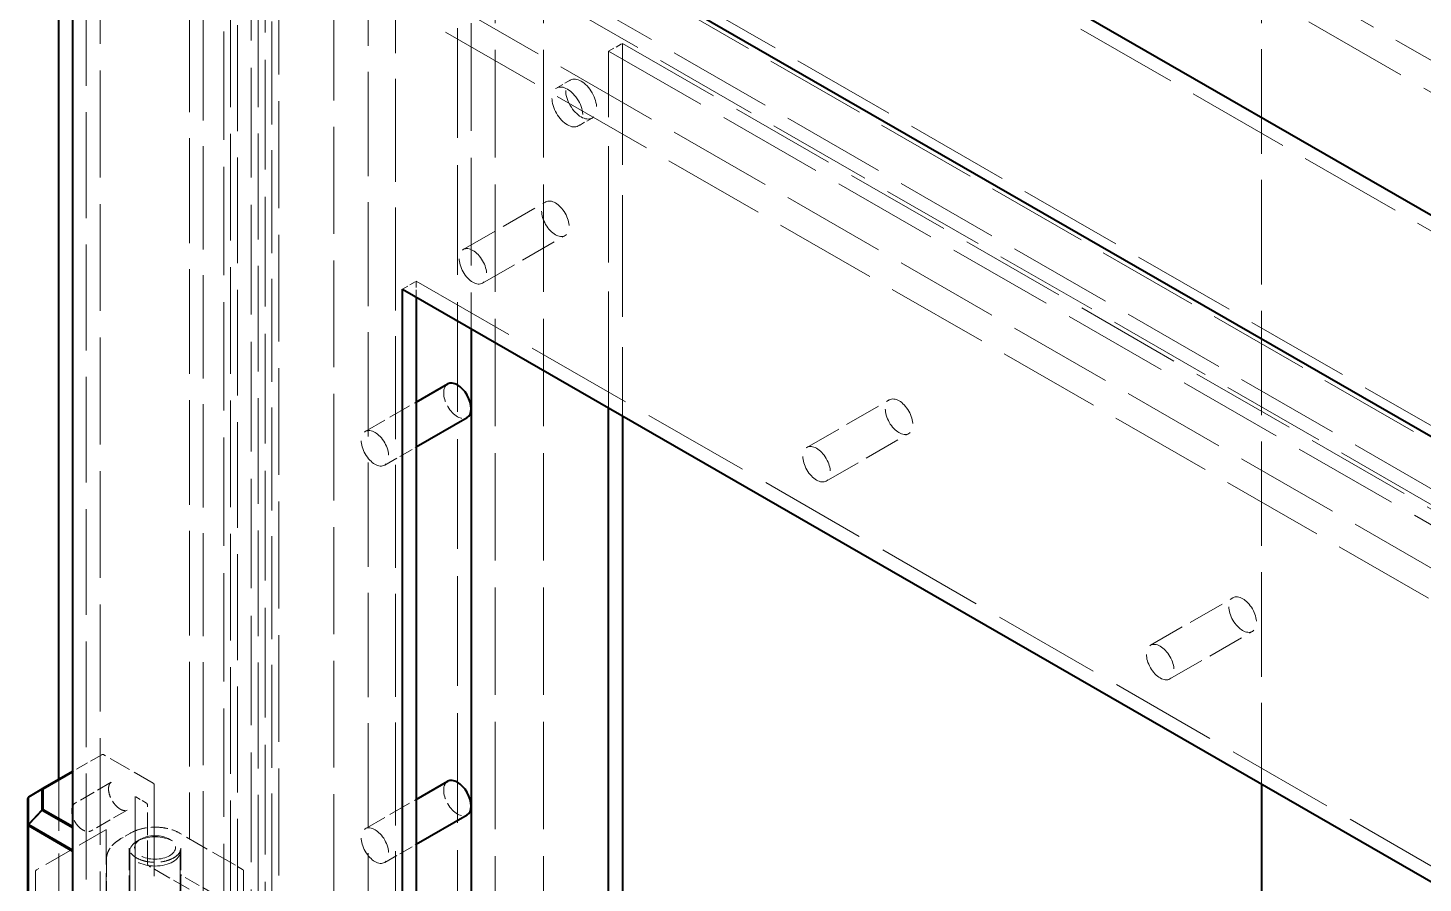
# Model space of a CAD drawing. Header units: millimetres. Extents: x 0 to 2378, y 0 to 1682.
# Drawn here: x 2101.5 to 2158.9, y 1464.8 to 1500 of the extents above; entities that cross this region are included whole.
import ezdxf

# ---------------------------------------------------------------- set-up
doc = ezdxf.new("R2010")
doc.units = ezdxf.units.MM
doc.header["$LTSCALE"] = 2
doc.linetypes.add('DASHED', pattern=[0.2067, 0.1654, -0.0413])
for name, color, linetype, lineweight in [('가려진 것(ISO)', 2, 'DASHED', 18), ('가시적인 것(ISO)', 3, 'Continuous', 40), ('가시적인 좁은 것(ISO)', 3, 'Continuous', 35)]:
    doc.layers.add(name, color=color, linetype=linetype, lineweight=lineweight)

msp = doc.modelspace()

# ---------------------------------------------------------------- linework, layer by layer
at = {"layer": '가려진 것(ISO)', "ltscale": 13.010817}
msp.add_line((2152.2747, 1574.3754), (2152.2747, 1468.8397), dxfattribs=at)
at = {"layer": '가려진 것(ISO)', "ltscale": 13.269882}
msp.add_line((2109.8483, 1539.4777), (2109.8483, 1413.9012), dxfattribs=at)
at = {"layer": '가려진 것(ISO)', "ltscale": 13.16608}
for p, q in [((2110.9797, 1539.1495), (2110.9797, 1414.5553)), ((2110.1312, 1414.0666), (2110.1312, 1538.6608)), ((2103.9086, 1410.4833), (2103.9086, 1535.0775))]:
    msp.add_line(p, q, dxfattribs=at)
at = {"layer": '가려진 것(ISO)', "ltscale": 12.83912}
msp.add_line((2108.7169, 1416.5325), (2108.7169, 1529.354), dxfattribs=at)
at = {"layer": '가려진 것(ISO)', "ltscale": 12.965651}
msp.add_line((2115.5052, 1418.8191), (2115.5052, 1528.3705), dxfattribs=at)
at = {"layer": '가려진 것(ISO)', "ltscale": 12.810837}
for p, q in [((2116.6365, 1419.4732), (2116.6365, 1527.7164)), ((2111.5454, 1416.5414), (2111.5454, 1524.7846))]:
    msp.add_line(p, q, dxfattribs=at)
at = {"layer": '가려진 것(ISO)', "ltscale": 12.912267}
msp.add_line((2111.5454, 1526.0902), (2221.0055, 1463.0563), dxfattribs=at)
at = {"layer": '가려진 것(ISO)', "ltscale": 13.235192}
msp.add_line((2111.5454, 1524.7846), (2219.8741, 1462.4022), dxfattribs=at)
at = {"layer": '가려진 것(ISO)', "ltscale": 13.288179}
for p, q in [((2111.8282, 1518.9115), (2111.8282, 1451.5456)), ((2104.4743, 1514.6767), (2104.4743, 1447.3108))]:
    msp.add_line(p, q, dxfattribs=at)
at = {"layer": '가려진 것(ISO)', "ltscale": 12.886484}
msp.add_line((2194.7011, 1471.1882), (2111.8282, 1518.9115), dxfattribs=at)
at = {"layer": '가려진 것(ISO)', "ltscale": 13.375452}
for p, q in [((2120.7277, 1515.6344), (2120.7277, 1438.785)), ((2122.7277, 1515.6344), (2122.7277, 1438.785))]:
    msp.add_line(p, q, dxfattribs=at)
at = {"layer": '가려진 것(ISO)', "ltscale": 12.873099}
msp.add_line((2191.0242, 1464.8359), (2104.4743, 1514.6767), dxfattribs=at)
at = {"layer": '가려진 것(ISO)', "ltscale": 13.476657}
msp.add_line((2109.5655, 1461.9204), (2109.5655, 1507.468), dxfattribs=at)
at = {"layer": '가려진 것(ISO)', "ltscale": 13.036946}
for p, q in [((2113.5253, 1506.6761), (2185.933, 1464.9793)), ((2114.091, 1507.0018), (2186.4987, 1465.305)), ((2119.1821, 1506.6635), (2191.5899, 1464.9666)), ((2114.091, 1503.7317), (2186.4987, 1462.0348))]:
    msp.add_line(p, q, dxfattribs=at)
at = {"layer": '가려진 것(ISO)', "ltscale": 13.634165}
for p, q in [((2119.1821, 1455.9755), (2119.1821, 1506.6635)), ((2110.6968, 1454.3468), (2110.6968, 1505.0347)), ((2111.2625, 1454.6725), (2111.2625, 1505.3604))]:
    msp.add_line(p, q, dxfattribs=at)
at = {"layer": '가려진 것(ISO)', "ltscale": 13.026467}
msp.add_line((2108.1513, 1506.1805), (2108.1513, 1466.557), dxfattribs=at)
at = {"layer": '가려진 것(ISO)', "ltscale": 12.731393}
msp.add_line((2190.4585, 1464.9641), (2119.7478, 1505.6837), dxfattribs=at)
at = {"layer": '가려진 것(ISO)', "ltscale": 13.398176}
msp.add_line((2119.7478, 1505.6837), (2119.7478, 1487.5707), dxfattribs=at)
at = {"layer": '가려진 것(ISO)', "ltscale": 12.833244}
msp.add_line((2114.091, 1502.4261), (2185.3673, 1461.3808), dxfattribs=at)
at = {"layer": '가려진 것(ISO)', "ltscale": 13.282315}
msp.add_line((2114.091, 1453.0463), (2114.091, 1502.4261), dxfattribs=at)
at = {"layer": '가려진 것(ISO)', "ltscale": 0.761779}
for p, q in [((2125.4047, 1498.9924), (2125.9703, 1499.3182)), ((2123.8242, 1497.8052), (2123.2585, 1497.4794)), ((2124.7224, 1496.2453), (2124.1567, 1495.9196)), ((2116.9194, 1489.1995), (2117.4851, 1489.5253))]:
    msp.add_line(p, q, dxfattribs=at)
at = {"layer": '가려진 것(ISO)', "ltscale": 13.223674}
for p, q in [((2172.3566, 1472.6061), (2125.9703, 1499.3182)), ((2125.4047, 1498.9924), (2171.7909, 1472.2804))]:
    msp.add_line(p, q, dxfattribs=at)
at = {"layer": '가려진 것(ISO)', "ltscale": 15.120252}
msp.add_line((2125.9703, 1499.3182), (2125.9703, 1483.9874), dxfattribs=at)
at = {"layer": '가려진 것(ISO)', "ltscale": 14.477685}
msp.add_line((2125.4047, 1484.3132), (2125.4047, 1498.9924), dxfattribs=at)
at = {"layer": '가려진 것(ISO)', "ltscale": 4.571172}
for p, q in [((2119.4193, 1490.8369), (2122.8134, 1492.7914)), ((2120.2177, 1489.4504), (2123.6119, 1491.4049)), ((2133.5614, 1482.693), (2136.9555, 1484.6475)), ((2134.3599, 1481.3065), (2137.754, 1483.261)), ((2147.7036, 1474.5491), (2151.0977, 1476.5036)), ((2148.502, 1473.1625), (2151.8961, 1475.1171))]:
    msp.add_line(p, q, dxfattribs=at)
at = {"layer": '가려진 것(ISO)', "ltscale": 0.758838}
msp.add_line((2117.4851, 1489.5253), (2117.4851, 1488.8738), dxfattribs=at)
at = {"layer": '가려진 것(ISO)', "ltscale": 13.425254}
msp.add_line((2164.5784, 1462.406), (2117.4851, 1489.5253), dxfattribs=at)
at = {"layer": '가려진 것(ISO)', "ltscale": 2.823223}
for p, q in [((2115.3888, 1483.3474), (2117.4851, 1484.5545)), ((2115.3888, 1466.9964), (2117.4851, 1468.2036))]:
    msp.add_line(p, q, dxfattribs=at)
at = {"layer": '가려진 것(ISO)', "ltscale": 1.747849}
for p, q in [((2116.1872, 1481.9608), (2117.4851, 1482.7082)), ((2116.1872, 1465.6099), (2117.4851, 1466.3573))]:
    msp.add_line(p, q, dxfattribs=at)
at = {"layer": '가려진 것(ISO)', "ltscale": 1.615728}
msp.add_line((2104.5427, 1470.0457), (2103.3429, 1469.3548), dxfattribs=at)
at = {"layer": '가려진 것(ISO)', "ltscale": 2.749199}
msp.add_line((2106.6638, 1468.8702), (2104.6225, 1470.0457), dxfattribs=at)
at = {"layer": '가려진 것(ISO)', "ltscale": 11.282131}
msp.add_line((2102.7772, 1457.5899), (2102.7772, 1469.0291), dxfattribs=at)
at = {"layer": '가려진 것(ISO)', "ltscale": 1.975773}
for p, q in [((2104.9369, 1468.912), (2103.4698, 1468.0671)), ((2105.5956, 1467.7681), (2104.1286, 1466.9233))]:
    msp.add_line(p, q, dxfattribs=at)
at = {"layer": '가려진 것(ISO)', "ltscale": 14.320271}
for p, q in [((2106.7039, 1459.1211), (2106.7039, 1468.8009)), ((2105.9217, 1468.3122), (2105.9217, 1458.6325))]:
    msp.add_line(p, q, dxfattribs=at)
at = {"layer": '가려진 것(ISO)', "ltscale": 0.609403}
msp.add_line((2106.381, 1468.0558), (2105.9284, 1468.3164), dxfattribs=at)
at = {"layer": '가려진 것(ISO)', "ltscale": 2.799804}
msp.add_line((2106.4211, 1465.5829), (2106.4211, 1467.9865), dxfattribs=at)
at = {"layer": '가려진 것(ISO)', "ltscale": 3.847387}
msp.add_line((2104.7172, 1466.953), (2101.8605, 1465.3079), dxfattribs=at)
at = {"layer": '가려진 것(ISO)', "ltscale": 4.304514}
for p, q in [((2104.724, 1466.9488), (2104.724, 1463.2535)), ((2101.8204, 1465.2386), (2101.8204, 1461.5433))]:
    msp.add_line(p, q, dxfattribs=at)
at = {"layer": '가려진 것(ISO)', "ltscale": 0.744879}
msp.add_line((2105.7267, 1466.8185), (2105.334, 1466.5906), dxfattribs=at)
at = {"layer": '가려진 것(ISO)', "ltscale": 0.269272}
for p, q in [((2106.1408, 1466.5683), (2105.9988, 1466.4859)), ((2107.3333, 1466.5683), (2107.4753, 1466.4859))]:
    msp.add_line(p, q, dxfattribs=at)
at = {"layer": '가려진 것(ISO)', "ltscale": 2.971227}
msp.add_line((2109.9497, 1465.5503), (2107.7435, 1466.8207), dxfattribs=at)
at = {"layer": '가려진 것(ISO)', "ltscale": 2.704569}
for p, q in [((2105.677, 1466.1948), (2105.677, 1463.873)), ((2107.797, 1466.1948), (2107.797, 1463.873))]:
    msp.add_line(p, q, dxfattribs=at)
at = {"layer": '가려진 것(ISO)', "ltscale": 13.933224}
for p, q in [((2105.697, 1466.064), (2105.697, 1456.6459)), ((2107.777, 1466.064), (2107.777, 1456.6459))]:
    msp.add_line(p, q, dxfattribs=at)
at = {"layer": '가려진 것(ISO)', "ltscale": 2.177789}
msp.add_line((2104.737, 1465.7426), (2104.737, 1463.873), dxfattribs=at)
at = {"layer": '가려진 것(ISO)', "ltscale": 2.209348}
msp.add_line((2108.1346, 1464.5116), (2106.4941, 1465.4563), dxfattribs=at)
at = {"layer": '가려진 것(ISO)', "ltscale": 0.744878}
msp.add_line((2110.341, 1465.3232), (2109.9499, 1465.5502), dxfattribs=at)
at = {"layer": '가려진 것(ISO)', "ltscale": 2.006038}
msp.add_line((2109.2726, 1464.2537), (2107.783, 1465.1114), dxfattribs=at)
at = {"layer": '가려진 것(ISO)', "ltscale": 12.982252}
msp.add_line((2110.3809, 1456.4787), (2110.3809, 1465.254), dxfattribs=at)
at = {"layer": '가려진 것(ISO)', "ltscale": 0.079514}
for centre, start, end in [((2104.5826, 1469.9764), 60.064008, 119.935992), ((2110.3009, 1465.254), 0, 59.872355)]:
    msp.add_arc(centre, 0.08, start, end, dxfattribs=at)
at = {"layer": '가려진 것(ISO)', "ltscale": 0.079769}
for centre, start, end in [((2106.6239, 1468.8009), 0, 60.064008), ((2106.3411, 1467.9865), 0, 60.064008), ((2101.9004, 1465.2386), 119.935992, 180)]:
    msp.add_arc(centre, 0.08, start, end, dxfattribs=at)
at = {"layer": '가려진 것(ISO)', "ltscale": 0.000154846}
msp.add_arc((2109.9097, 1465.481), 0.08, 59.872355, 60.064008, dxfattribs=at)
at = {"layer": '가려진 것(ISO)', "ltscale": 5.385303}
for centre in [(2123.7076, 1496.6995), (2124.2733, 1497.0253)]:
    msp.add_ellipse(centre, major_axis=(0.4491, -0.7799), ratio=0.5780931, dxfattribs=at)
at = {"layer": '가려진 것(ISO)', "ltscale": 4.786925}
for centre in [(2123.2126, 1492.0982), (2119.8185, 1490.1436), (2137.3548, 1483.9543), (2115.788, 1482.6541), (2133.9607, 1481.9997), (2151.4969, 1475.8104), (2148.1028, 1473.8558), (2115.788, 1466.3032)]:
    msp.add_ellipse(centre, major_axis=(0.3992, -0.6933), ratio=0.5780931, dxfattribs=at)
at = {"layer": '가려진 것(ISO)', "ltscale": 2.393412}
for centre in [(2119.1821, 1484.6086), (2119.1821, 1468.2577)]:
    msp.add_ellipse(centre, major_axis=(0.3992, -0.6933), ratio=0.5780931, start_param=3.1415927, end_param=6.2831853, dxfattribs=at)
at = {"layer": '가려진 것(ISO)', "ltscale": 6.223032}
msp.add_ellipse((2106.737, 1466.064), major_axis=(-1.04, 0), ratio=0.5758617, dxfattribs=at)
at = {"layer": '가려진 것(ISO)', "ltscale": 5.026248}
msp.add_ellipse((2106.737, 1466.2275), major_axis=(-0.84, 0), ratio=0.5758617, dxfattribs=at)
at = {"layer": '가려진 것(ISO)', "ltscale": 2.043458}
msp.add_open_spline([(2104.9369, 1468.912), (2104.9011, 1468.8914), (2104.8715, 1468.8572), (2104.8354, 1468.7669), (2104.8256, 1468.7194), (2104.8214, 1468.6133), (2104.8263, 1468.5555), (2104.8505, 1468.4337), (2104.8701, 1468.3697), (2104.9224, 1468.2423), (2104.9554, 1468.1789), (2105.0314, 1468.06), (2105.0743, 1468.0045), (2105.1652, 1467.9075), (2105.2131, 1467.866), (2105.3075, 1467.8009), (2105.3541, 1467.7771), (2105.4406, 1467.7479), (2105.4803, 1467.7425), (2105.5457, 1467.7466), (2105.5723, 1467.7547), (2105.5956, 1467.7681)], degree=3, knots=[2.3542608, 2.3542608, 2.3542608, 2.3542608, 2.7822707, 2.7822707, 3.0966271, 3.0966271, 3.3962291, 3.3962291, 3.6987069, 3.6987069, 4.0042369, 4.0042369, 4.3104088, 4.3104088, 4.6145833, 4.6145833, 4.9150612, 4.9150612, 5.217374, 5.217374, 5.4958534, 5.4958534, 5.4958534, 5.4958534], dxfattribs=at)
at = {"layer": '가려진 것(ISO)', "ltscale": 0.09185}
msp.add_open_spline([(2105.9284, 1468.3164), (2105.9257, 1468.318), (2105.9235, 1468.3195), (2105.9203, 1468.322), (2105.9194, 1468.323), (2105.9186, 1468.3239), (2105.9187, 1468.3238), (2105.9196, 1468.3224), (2105.9202, 1468.321), (2105.9213, 1468.3171), (2105.9217, 1468.3147), (2105.9217, 1468.3122)], degree=3, knots=[1.57079633, 1.57079633, 1.57079633, 1.57079633, 1.72787596, 1.72787596, 1.88495559, 1.88495559, 2.04203522, 2.04203522, 2.19911486, 2.19911486, 2.35619449, 2.35619449, 2.35619449, 2.35619449], dxfattribs=at)
at = {"layer": '가려진 것(ISO)', "ltscale": 1.922212}
msp.add_open_spline([(2103.4698, 1468.0671), (2103.4341, 1468.0465), (2103.4032, 1468.0177), (2103.3528, 1467.9463), (2103.3344, 1467.9029), (2103.3101, 1467.8024), (2103.3064, 1467.744), (2103.3155, 1467.62), (2103.3289, 1467.5542), (2103.3709, 1467.4235), (2103.3994, 1467.3587), (2103.4685, 1467.236), (2103.5089, 1467.1781), (2103.5984, 1467.0743), (2103.6475, 1467.0284), (2103.7507, 1466.9533), (2103.8049, 1466.9242), (2103.9131, 1466.8886), (2103.9674, 1466.8815), (2104.0581, 1466.8922), (2104.0953, 1466.9041), (2104.1286, 1466.9233)], degree=3, knots=[2.3542608, 2.3542608, 2.3542608, 2.3542608, 2.6157607, 2.6157607, 2.9015317, 2.9015317, 3.2291526, 3.2291526, 3.5699145, 3.5699145, 3.908034, 3.908034, 4.2443604, 4.2443604, 4.5821551, 4.5821551, 4.9228835, 4.9228835, 5.252898, 5.252898, 5.4958534, 5.4958534, 5.4958534, 5.4958534], dxfattribs=at)
at = {"layer": '가려진 것(ISO)', "ltscale": 2.124007}
msp.add_open_spline([(2105.7267, 1466.8185), (2105.834, 1466.8808), (2105.957, 1466.9324), (2106.2231, 1467.0111), (2106.3662, 1467.0381), (2106.6593, 1467.0652), (2106.8093, 1467.0654), (2107.1026, 1467.0389), (2107.2459, 1467.0122), (2107.5124, 1466.9342), (2107.6357, 1466.8828), (2107.7435, 1466.8207)], degree=3, knots=[1.5669434, 1.5669434, 1.5669434, 1.5669434, 1.8818733, 1.8818733, 2.1968031, 2.1968031, 2.511733, 2.511733, 2.8266628, 2.8266628, 3.1415927, 3.1415927, 3.1415927, 3.1415927], dxfattribs=at)
at = {"layer": '가려진 것(ISO)', "ltscale": 0.091836}
msp.add_open_spline([(2104.7172, 1466.953), (2104.7193, 1466.9542), (2104.7212, 1466.9557), (2104.7239, 1466.9585), (2104.7248, 1466.9597), (2104.7256, 1466.9611), (2104.7256, 1466.9612), (2104.7252, 1466.96), (2104.7248, 1466.9587), (2104.7242, 1466.9547), (2104.724, 1466.952), (2104.724, 1466.9488)], degree=3, knots=[2.35426078, 2.35426078, 2.35426078, 2.35426078, 2.51172716, 2.51172716, 2.66919353, 2.66919353, 2.8266599, 2.8266599, 2.98412628, 2.98412628, 3.14159265, 3.14159265, 3.14159265, 3.14159265], dxfattribs=at)
at = {"layer": '가려진 것(ISO)', "ltscale": 1.482217}
msp.add_open_spline([(2104.737, 1465.7426), (2104.737, 1465.8075), (2104.7459, 1465.8723), (2104.7807, 1465.9994), (2104.8066, 1466.0617), (2104.8741, 1466.1819), (2104.9156, 1466.2399), (2105.0128, 1466.3504), (2105.0685, 1466.4029), (2105.1923, 1466.5017), (2105.2604, 1466.5479), (2105.334, 1466.5906)], degree=3, knots=[0.78539816, 0.78539816, 0.78539816, 0.78539816, 0.94170722, 0.94170722, 1.09801628, 1.09801628, 1.25432533, 1.25432533, 1.41063439, 1.41063439, 1.56694344, 1.56694344, 1.56694344, 1.56694344], dxfattribs=at)
at = {"layer": '가려진 것(ISO)', "ltscale": 3.237567}
msp.add_open_spline([(2107.797, 1466.1948), (2107.797, 1466.1293), (2107.7757, 1466.063), (2107.6914, 1465.9412), (2107.6348, 1465.8863), (2107.4933, 1465.7899), (2107.41, 1465.7481), (2107.2228, 1465.6803), (2107.1189, 1465.6545), (2106.901, 1465.6221), (2106.7868, 1465.6156), (2106.5605, 1465.6232), (2106.4484, 1465.6372), (2106.2385, 1465.684), (2106.1406, 1465.7166), (2105.9697, 1465.7961), (2105.8964, 1465.8427), (2105.7805, 1465.9437), (2105.7381, 1465.9979), (2105.6882, 1466.0998), (2105.677, 1466.1474), (2105.677, 1466.1948)], degree=3, knots=[3.9269908, 3.9269908, 3.9269908, 3.9269908, 4.3065609, 4.3065609, 4.6291962, 4.6291962, 4.9365405, 4.9365405, 5.2450668, 5.2450668, 5.5556672, 5.5556672, 5.866818, 5.866818, 6.1767774, 6.1767774, 6.4844185, 6.4844185, 6.7936865, 6.7936865, 7.0685835, 7.0685835, 7.0685835, 7.0685835], dxfattribs=at)
at = {"layer": '가려진 것(ISO)', "ltscale": 0.167975}
msp.add_open_spline([(2106.4211, 1465.5829), (2106.4211, 1465.5787), (2106.4215, 1465.5734), (2106.4235, 1465.5613), (2106.4251, 1465.5543), (2106.43, 1465.5391), (2106.4334, 1465.5309), (2106.4414, 1465.5145), (2106.4462, 1465.5063), (2106.4567, 1465.491), (2106.4624, 1465.4839), (2106.4736, 1465.4719), (2106.4791, 1465.4669), (2106.4878, 1465.4602), (2106.4912, 1465.458), (2106.4941, 1465.4563)], degree=3, knots=[3.1415927, 3.1415927, 3.1415927, 3.1415927, 3.3485711, 3.3485711, 3.5722397, 3.5722397, 3.8114088, 3.8114088, 4.0593907, 4.0593907, 4.3069641, 4.3069641, 4.5444705, 4.5444705, 4.712389, 4.712389, 4.712389, 4.712389], dxfattribs=at)
at = {"layer": '가려진 것(ISO)', "ltscale": 1.578506}
msp.add_open_spline([(2107.1242, 1463.9676), (2107.1824, 1463.9341), (2107.2475, 1463.913), (2107.3686, 1463.9049), (2107.4264, 1463.9149), (2107.5235, 1463.9606), (2107.5655, 1463.9931), (2107.6342, 1464.0722), (2107.6627, 1464.1179), (2107.7106, 1464.2207), (2107.7299, 1464.2793), (2107.7614, 1464.41), (2107.7725, 1464.4842), (2107.7873, 1464.6368), (2107.7907, 1464.7175), (2107.7931, 1464.8294), (2107.7935, 1464.8664), (2107.7935, 1464.9004)], degree=3, knots=[0, 0, 0, 0, 0.0645983, 0.0645983, 0.12302771, 0.12302771, 0.17293383, 0.17293383, 0.21823658, 0.21823658, 0.26611, 0.26611, 0.32146846, 0.32146846, 0.3812138, 0.3812138, 0.41256385, 0.41256385, 0.41256385, 0.41256385], dxfattribs=at)
at = {"layer": '가려진 것(ISO)', "ltscale": 0.556902}
msp.add_open_spline([(2107.7935, 1464.9004), (2107.7935, 1464.9484), (2107.7928, 1464.9913), (2107.7893, 1465.0583), (2107.7862, 1465.0842), (2107.78, 1465.1111), (2107.7783, 1465.1144), (2107.7771, 1465.1165), (2107.7772, 1465.1163), (2107.7785, 1465.1148), (2107.7807, 1465.1128), (2107.7829, 1465.1115)], degree=3, knots=[0, 0, 0, 0, 0.04429238, 0.04429238, 0.08686792, 0.08686792, 0.11888378, 0.11888378, 0.12654814, 0.12654814, 0.14561167, 0.14561167, 0.14561167, 0.14561167], dxfattribs=at)
at = {"layer": '가려진 것(ISO)'}
msp.add_open_spline([(2107.7829, 1465.1115), (2107.7829, 1465.1115), (2107.7829, 1465.1115), (2107.7829, 1465.1115)], degree=3, dxfattribs=at)
at = {"layer": '가시적인 것(ISO)'}
for p, q in [((2111.2625, 1519.8913), (2198.9438, 1469.3991)), ((2103.3429, 1515.3307), (2103.3429, 1446.6568)), ((2191.0242, 1464.8385), (2103.3429, 1515.3307)), ((2102.7772, 1469.0291), (2102.7772, 1505.9887)), ((2116.9194, 1457.1517), (2116.9194, 1489.1995)), ((2116.9194, 1489.1995), (2164.0127, 1462.0803)), ((2117.4851, 1488.8738), (2117.4851, 1457.4774)), ((2119.7478, 1487.5707), (2119.7478, 1456.3038)), ((2117.4851, 1484.5545), (2118.7829, 1485.3019)), ((2125.4047, 1456.48), (2125.4047, 1484.3132)), ((2117.4851, 1482.7082), (2119.5813, 1483.9154)), ((2125.9703, 1483.9874), (2125.9703, 1456.8057)), ((2103.3429, 1469.3548), (2102.0977, 1468.6377)), ((2117.4851, 1468.2036), (2118.7829, 1468.951)), ((2152.2747, 1468.8397), (2152.2747, 1441.658)), ((2101.5045, 1467.1462), (2101.5045, 1468.2481)), ((2101.5444, 1468.3174), (2102.0975, 1468.6377)), ((2101.5045, 1458.3708), (2101.5045, 1467.1462)), ((2117.4851, 1466.3573), (2119.5813, 1467.5644))]:
    msp.add_line(p, q, dxfattribs=at)
for centre, start, end in [((2101.5845, 1468.2481), 120.071588, 180), ((2102.1376, 1468.5684), 119.935992, 120.071588)]:
    msp.add_arc(centre, 0.08, start, end, dxfattribs=at)
for centre in [(2119.1821, 1484.6086), (2119.1821, 1468.2577)]:
    msp.add_ellipse(centre, major_axis=(-0.3992, 0.6933), ratio=0.5780931, start_param=3.1415927, end_param=6.2831853, dxfattribs=at)
at = {"layer": '가시적인 좁은 것(ISO)'}
for p, q in [((2103.3429, 1469.3279), (2102.1376, 1468.6338)), ((2101.5279, 1468.2944), (2102.081, 1468.6147)), ((2101.5279, 1467.1924), (2101.5279, 1468.2944)), ((2102.081, 1468.6147), (2102.081, 1467.7766)), ((2102.1376, 1468.6338), (2102.1376, 1467.7957)), ((2101.5279, 1467.1924), (2102.081, 1467.7766)), ((2101.5445, 1467.1694), (2102.0976, 1467.7535)), ((2102.0976, 1467.7535), (2103.3429, 1467.0364)), ((2102.1376, 1467.7957), (2103.3429, 1467.1016)), ((2101.5279, 1467.1136), (2103.3429, 1466.0684)), ((2101.5279, 1458.3383), (2101.5279, 1467.1136)), ((2101.5445, 1467.1694), (2103.3429, 1466.1337))]:
    msp.add_line(p, q, dxfattribs=at)
for centre, major_axis, ratio, start_param, end_param in [((2101.5845, 1468.2481), (-0.08, 0), 0.8175471, 5.4977871, 6.2831853), ((2101.5845, 1468.2481), (-0.0401, 0.0692), 0.6205787, 0, 0.5460162), ((2102.1376, 1468.5684), (-0.0401, 0.0692), 0.6205787, 0, 0.5460162), ((2102.1376, 1468.5684), (-0.08, 0), 0.8175471, 4.712389, 5.4977871), ((2102.1376, 1468.5684), (-0.0399, 0.0693), 0.5780931, 5.4997209, 6.2831853), ((2102.1376, 1467.7303), (-0.08, 0), 0.8175471, 4.712389, 5.4977871), ((2102.1376, 1467.7303), (0.0581, -0.055), 0.1609789, 3.5668735, 4.1149019), ((2102.1376, 1467.7303), (0.0399, 0.0693), 0.5780931, 0.7834645, 1.5688626), ((2101.5845, 1467.1462), (-0.08, 0), 0.8175471, 5.4977871, 6.2831853), ((2101.5845, 1467.1462), (-0.08, 0), 0.5758617, 0, 0.7853982), ((2101.5845, 1467.1462), (0.0581, -0.055), 0.1609789, 3.5668735, 4.1149019), ((2101.5845, 1467.1462), (-0.0399, -0.0693), 0.5780931, 4.7104553, 5.4958534)]:
    msp.add_ellipse(centre, major_axis=major_axis, ratio=ratio, start_param=start_param, end_param=end_param, dxfattribs=at)

doc.saveas('drawing.dxf')
